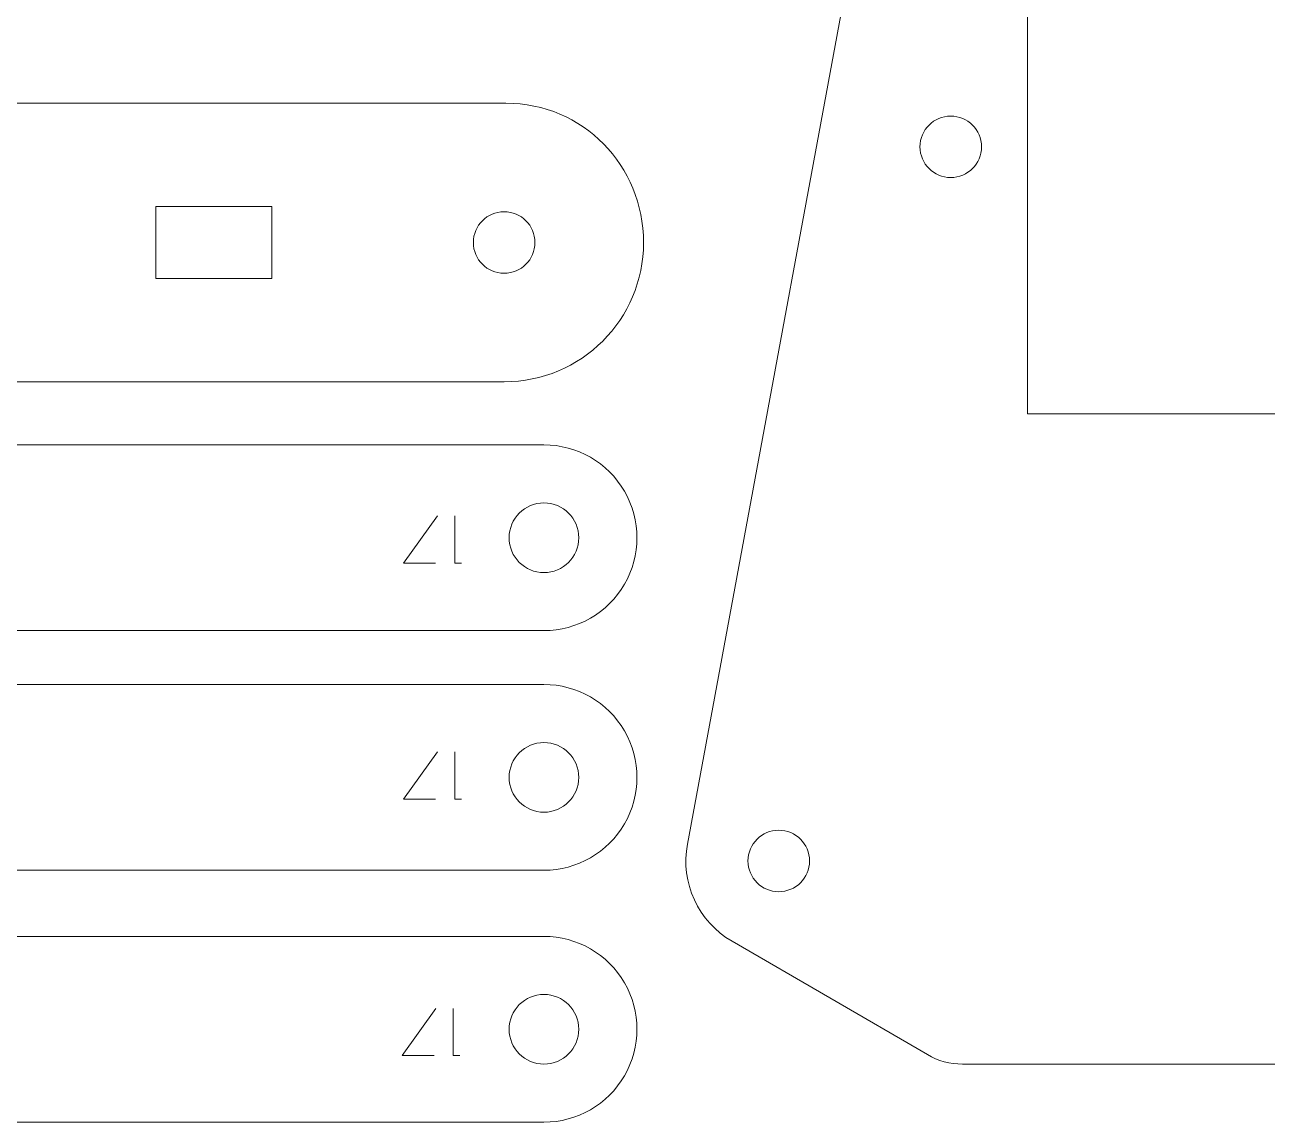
# Model space of a CAD drawing. Header units: millimetres. Extents: x 1 to 3601, y 1 to 1216.
# Drawn here: x 510.6 to 564.1, y 154 to 201.2 of the extents above; entities that cross this region are included whole.
import ezdxf

# ---------------------------------------------------------------- set-up
doc = ezdxf.new("R2010")
doc.units = ezdxf.units.MM
doc.layers.get('0').update_dxf_attribs({"lineweight": 5})
doc.layers.add('MARCATGE', color=1, linetype='Continuous', lineweight=5)
doc.layers.add('TALL 1', color=4, linetype='Continuous', lineweight=5)

msp = doc.modelspace()

# ---------------------------------------------------------------- linework, layer by layer
for points, knots in [([(588.753, 216.469), (589.549, 216.469), (590.312, 216.153), (590.875, 215.591), (590.875, 215.591), (591.437, 215.028), (591.753, 214.265), (591.753, 213.469), (591.753, 213.469), (591.753, 213.469), (591.753, 159.469), (591.753, 159.469), (591.753, 159.469), (591.753, 157.812), (590.41, 156.469), (588.753, 156.469), (588.753, 156.469), (588.753, 156.469), (550.953, 156.469), (550.953, 156.469), (550.953, 156.469), (550.424, 156.469), (549.904, 156.609), (549.447, 156.875), (549.447, 156.875), (549.447, 156.875), (541.04, 161.758), (541.04, 161.758), (541.04, 161.758), (539.578, 162.607), (538.808, 164.282), (539.115, 165.944), (539.115, 165.944), (539.115, 165.944), (548.003, 214.015), (548.003, 214.015), (548.003, 214.015), (548.266, 215.437), (549.507, 216.469), (550.953, 216.469), (550.953, 216.469), (550.953, 216.469), (588.753, 216.469), (588.753, 216.469)], [0, 0, 0, 0, 0.083333, 0.083333, 0.083333, 0.083333, 0.166667, 0.166667, 0.166667, 0.166667, 0.25, 0.25, 0.25, 0.25, 0.333333, 0.333333, 0.333333, 0.333333, 0.416667, 0.416667, 0.416667, 0.416667, 0.5, 0.5, 0.5, 0.5, 0.583333, 0.583333, 0.583333, 0.583333, 0.666667, 0.666667, 0.666667, 0.666667, 0.75, 0.75, 0.75, 0.75, 0.833333, 0.833333, 0.833333, 0.833333, 1, 1, 1, 1]), ([(456.429, 197.881), (456.429, 197.881), (456.372, 197.848), (456.372, 197.848), (456.372, 197.848), (456.372, 197.848), (531.306, 197.848), (531.306, 197.848), (531.306, 197.848), (534.62, 197.848), (537.227, 195.162), (537.227, 191.848), (537.227, 191.848), (537.227, 188.535), (534.541, 185.849), (531.227, 185.849), (531.227, 185.849), (531.227, 185.849), (456.372, 185.849), (456.372, 185.849), (456.372, 185.849), (456.372, 185.849), (456.415, 185.844), (456.415, 185.844), (456.415, 185.844), (455.141, 184.696), (453.386, 183.965), (451.15, 183.965), (451.15, 183.965), (446.785, 183.965), (443.247, 187.504), (443.247, 191.869), (443.247, 191.869), (443.246, 196.234), (446.785, 199.773), (451.15, 199.773), (451.15, 199.773), (453.394, 199.773), (455.154, 199.036), (456.429, 197.881)], [0, 0, 0, 0, 0.090909, 0.090909, 0.090909, 0.090909, 0.181818, 0.181818, 0.181818, 0.181818, 0.272727, 0.272727, 0.272727, 0.272727, 0.363636, 0.363636, 0.363636, 0.363636, 0.454545, 0.454545, 0.454545, 0.454545, 0.545455, 0.545455, 0.545455, 0.545455, 0.636364, 0.636364, 0.636364, 0.636364, 0.727273, 0.727273, 0.727273, 0.727273, 0.818182, 0.818182, 0.818182, 0.818182, 1, 1, 1, 1]), ([(452.941, 175.135), (452.941, 175.135), (532.941, 175.135), (532.941, 175.135), (532.941, 175.135), (534.37, 175.135), (535.691, 175.897), (536.405, 177.135), (536.405, 177.135), (537.12, 178.373), (537.12, 179.897), (536.405, 181.135), (536.405, 181.135), (535.691, 182.373), (534.37, 183.135), (532.941, 183.135), (532.941, 183.135), (532.941, 183.135), (452.941, 183.135), (452.941, 183.135), (452.941, 183.135), (450.732, 183.135), (448.941, 181.344), (448.941, 179.135), (448.941, 179.135), (448.941, 176.926), (450.732, 175.135), (452.941, 175.135)], [0, 0, 0, 0, 0.125, 0.125, 0.125, 0.125, 0.25, 0.25, 0.25, 0.25, 0.375, 0.375, 0.375, 0.375, 0.5, 0.5, 0.5, 0.5, 0.625, 0.625, 0.625, 0.625, 0.75, 0.75, 0.75, 0.75, 1, 1, 1, 1]), ([(452.941, 164.816), (452.941, 164.816), (532.941, 164.816), (532.941, 164.816), (532.941, 164.816), (534.37, 164.816), (535.691, 165.579), (536.405, 166.816), (536.405, 166.816), (537.12, 168.054), (537.12, 169.579), (536.405, 170.816), (536.405, 170.816), (535.691, 172.054), (534.37, 172.816), (532.941, 172.816), (532.941, 172.816), (532.941, 172.816), (452.941, 172.816), (452.941, 172.816), (452.941, 172.816), (450.732, 172.816), (448.941, 171.025), (448.941, 168.816), (448.941, 168.816), (448.941, 166.607), (450.732, 164.816), (452.941, 164.816)], [0, 0, 0, 0, 0.125, 0.125, 0.125, 0.125, 0.25, 0.25, 0.25, 0.25, 0.375, 0.375, 0.375, 0.375, 0.5, 0.5, 0.5, 0.5, 0.625, 0.625, 0.625, 0.625, 0.75, 0.75, 0.75, 0.75, 1, 1, 1, 1]), ([(452.941, 153.968), (452.941, 153.968), (532.941, 153.968), (532.941, 153.968), (532.941, 153.968), (534.37, 153.968), (535.691, 154.731), (536.405, 155.968), (536.405, 155.968), (537.12, 157.206), (537.12, 158.731), (536.405, 159.968), (536.405, 159.968), (535.691, 161.206), (534.37, 161.968), (532.941, 161.968), (532.941, 161.968), (532.941, 161.968), (452.941, 161.968), (452.941, 161.968), (452.941, 161.968), (450.732, 161.968), (448.941, 160.177), (448.941, 157.968), (448.941, 157.968), (448.941, 155.759), (450.732, 153.968), (452.941, 153.968)], [0, 0, 0, 0, 0.125, 0.125, 0.125, 0.125, 0.25, 0.25, 0.25, 0.25, 0.375, 0.375, 0.375, 0.375, 0.5, 0.5, 0.5, 0.5, 0.625, 0.625, 0.625, 0.625, 0.75, 0.75, 0.75, 0.75, 1, 1, 1, 1])]:
    msp.add_open_spline(points, degree=3, knots=knots)
at = {"layer": 'MARCATGE'}
for points in [[(526.901, 178.045), (526.901, 178.045), (528.354, 180.077), (528.354, 180.077), (528.354, 180.077), (528.354, 180.077), (526.901, 178.045), (526.901, 178.045), (526.901, 178.045), (526.901, 178.045), (528.278, 178.045), (528.278, 178.045), (528.278, 178.045), (528.278, 178.045), (526.901, 178.045), (526.901, 178.045)], [(529.102, 178.045), (529.102, 178.045), (529.393, 178.045), (529.393, 178.045), (529.393, 178.045), (529.393, 178.045), (529.102, 178.045), (529.102, 178.045), (529.102, 178.045), (529.102, 178.045), (529.102, 180.077), (529.102, 180.077), (529.102, 180.077), (529.102, 180.077), (529.102, 178.045), (529.102, 178.045)], [(526.901, 167.882), (526.901, 167.882), (528.354, 169.914), (528.354, 169.914), (528.354, 169.914), (528.354, 169.914), (526.901, 167.882), (526.901, 167.882), (526.901, 167.882), (526.901, 167.882), (528.278, 167.882), (528.278, 167.882), (528.278, 167.882), (528.278, 167.882), (526.901, 167.882), (526.901, 167.882)], [(529.102, 167.882), (529.102, 167.882), (529.393, 167.882), (529.393, 167.882), (529.393, 167.882), (529.393, 167.882), (529.102, 167.882), (529.102, 167.882), (529.102, 167.882), (529.102, 167.882), (529.102, 169.914), (529.102, 169.914), (529.102, 169.914), (529.102, 169.914), (529.102, 167.882), (529.102, 167.882)], [(526.834, 156.836), (526.834, 156.836), (528.287, 158.868), (528.287, 158.868), (528.287, 158.868), (528.287, 158.868), (526.834, 156.836), (526.834, 156.836), (526.834, 156.836), (526.834, 156.836), (528.211, 156.836), (528.211, 156.836), (528.211, 156.836), (528.211, 156.836), (526.834, 156.836), (526.834, 156.836)], [(529.035, 156.836), (529.035, 156.836), (529.326, 156.836), (529.326, 156.836), (529.326, 156.836), (529.326, 156.836), (529.035, 156.836), (529.035, 156.836), (529.035, 156.836), (529.035, 156.836), (529.035, 158.868), (529.035, 158.868), (529.035, 158.868), (529.035, 158.868), (529.035, 156.836), (529.035, 156.836)]]:
    msp.add_open_spline(points, degree=3, knots=[0, 0, 0, 0, 0.2, 0.2, 0.2, 0.2, 0.4, 0.4, 0.4, 0.4, 0.6, 0.6, 0.6, 0.6, 1, 1, 1, 1], dxfattribs=at)
at = {"layer": 'TALL 1'}
for points, knots in [([(566.153, 207.469), (566.153, 207.469), (566.153, 184.469), (566.153, 184.469), (566.153, 184.469), (566.153, 184.469), (553.753, 184.469), (553.753, 184.469), (553.753, 184.469), (553.753, 184.469), (553.753, 207.469), (553.753, 207.469), (553.753, 207.469), (553.753, 207.469), (566.153, 207.469), (566.153, 207.469)], [0, 0, 0, 0, 0.2, 0.2, 0.2, 0.2, 0.4, 0.4, 0.4, 0.4, 0.6, 0.6, 0.6, 0.6, 1, 1, 1, 1]), ([(550.453, 194.645), (549.722, 194.644), (549.128, 195.238), (549.128, 195.969), (549.128, 195.969), (549.128, 196.701), (549.722, 197.294), (550.453, 197.294), (550.453, 197.294), (551.185, 197.294), (551.778, 196.701), (551.778, 195.969), (551.778, 195.969), (551.778, 195.238), (551.185, 194.645), (550.453, 194.645)], [0, 0, 0, 0, 0.2, 0.2, 0.2, 0.2, 0.4, 0.4, 0.4, 0.4, 0.6, 0.6, 0.6, 0.6, 1, 1, 1, 1]), ([(521.227, 190.348), (521.227, 190.348), (521.227, 190.298), (521.227, 190.298), (521.227, 190.298), (521.227, 190.298), (516.227, 190.298), (516.227, 190.298), (516.227, 190.298), (516.227, 190.298), (516.227, 190.348), (516.227, 190.348), (516.227, 190.348), (516.227, 190.348), (516.227, 193.348), (516.227, 193.348), (516.227, 193.348), (516.227, 193.348), (516.227, 193.398), (516.227, 193.398), (516.227, 193.398), (516.227, 193.398), (521.227, 193.398), (521.227, 193.398), (521.227, 193.398), (521.227, 193.398), (521.227, 193.348), (521.227, 193.348), (521.227, 193.348), (521.227, 193.348), (521.227, 190.348), (521.227, 190.348)], [0, 0, 0, 0, 0.111111, 0.111111, 0.111111, 0.111111, 0.222222, 0.222222, 0.222222, 0.222222, 0.333333, 0.333333, 0.333333, 0.333333, 0.444444, 0.444444, 0.444444, 0.444444, 0.555556, 0.555556, 0.555556, 0.555556, 0.666667, 0.666667, 0.666667, 0.666667, 0.777778, 0.777778, 0.777778, 0.777778, 1, 1, 1, 1]), ([(532.552, 191.848), (532.552, 191.117), (531.959, 190.523), (531.227, 190.523), (531.227, 190.523), (530.495, 190.523), (529.902, 191.117), (529.902, 191.848), (529.902, 191.848), (529.902, 192.58), (530.495, 193.173), (531.227, 193.173), (531.227, 193.173), (531.959, 193.173), (532.552, 192.58), (532.552, 191.848)], [0, 0, 0, 0, 0.2, 0.2, 0.2, 0.2, 0.4, 0.4, 0.4, 0.4, 0.6, 0.6, 0.6, 0.6, 1, 1, 1, 1]), ([(531.441, 179.135), (531.441, 178.307), (532.113, 177.635), (532.941, 177.635), (532.941, 177.635), (533.77, 177.635), (534.441, 178.307), (534.441, 179.135), (534.441, 179.135), (534.441, 179.963), (533.77, 180.635), (532.941, 180.635), (532.941, 180.635), (532.113, 180.635), (531.441, 179.963), (531.441, 179.135)], [0, 0, 0, 0, 0.2, 0.2, 0.2, 0.2, 0.4, 0.4, 0.4, 0.4, 0.6, 0.6, 0.6, 0.6, 1, 1, 1, 1]), ([(531.441, 168.816), (531.441, 167.988), (532.113, 167.316), (532.941, 167.316), (532.941, 167.316), (533.77, 167.316), (534.441, 167.988), (534.441, 168.816), (534.441, 168.816), (534.441, 169.645), (533.77, 170.316), (532.941, 170.316), (532.941, 170.316), (532.113, 170.316), (531.441, 169.645), (531.441, 168.816)], [0, 0, 0, 0, 0.2, 0.2, 0.2, 0.2, 0.4, 0.4, 0.4, 0.4, 0.6, 0.6, 0.6, 0.6, 1, 1, 1, 1]), ([(543.049, 163.892), (542.317, 163.892), (541.724, 164.485), (541.724, 165.217), (541.724, 165.217), (541.724, 165.949), (542.317, 166.542), (543.049, 166.542), (543.049, 166.542), (543.78, 166.542), (544.374, 165.949), (544.374, 165.217), (544.374, 165.217), (544.374, 164.485), (543.78, 163.892), (543.049, 163.892)], [0, 0, 0, 0, 0.2, 0.2, 0.2, 0.2, 0.4, 0.4, 0.4, 0.4, 0.6, 0.6, 0.6, 0.6, 1, 1, 1, 1]), ([(531.441, 157.968), (531.441, 157.14), (532.113, 156.468), (532.941, 156.468), (532.941, 156.468), (533.77, 156.468), (534.441, 157.14), (534.441, 157.968), (534.441, 157.968), (534.441, 158.797), (533.77, 159.468), (532.941, 159.468), (532.941, 159.468), (532.113, 159.468), (531.441, 158.797), (531.441, 157.968)], [0, 0, 0, 0, 0.2, 0.2, 0.2, 0.2, 0.4, 0.4, 0.4, 0.4, 0.6, 0.6, 0.6, 0.6, 1, 1, 1, 1])]:
    msp.add_open_spline(points, degree=3, knots=knots, dxfattribs=at)

doc.saveas('drawing.dxf')
